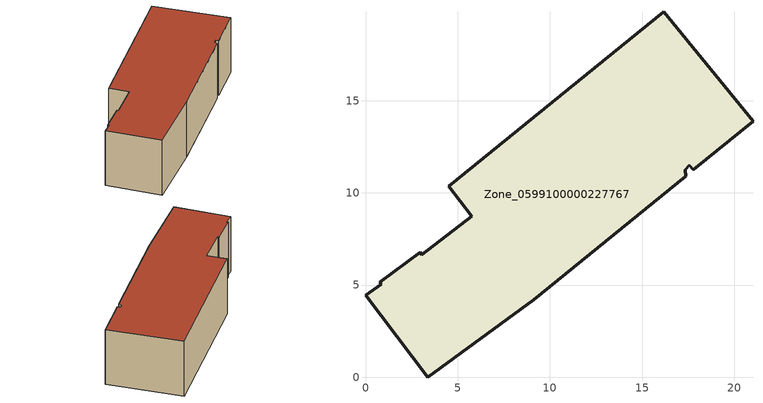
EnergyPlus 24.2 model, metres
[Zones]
Zone_0599100000227767
 floor ground (C_G): 0.78,5.16 2.96,6.78 3.05,6.66 5.77,8.74 4.52,10.35 16.18,19.83 21.02,13.88 17.79,11.25 17.56,11.49 17.35,11.25 17.37,10.91 9.12,4.2 3.37,0 0,4.46 0.86,5.05 z0
 wall outside (C_F): 3.37,0 9.12,4.2 17.37,10.91 17.35,11.25 17.56,11.49 17.79,11.25 21.02,13.88 16.18,19.83 4.52,10.35 5.77,8.74 3.05,6.66 2.96,6.78 0.78,5.16 0.86,5.05 0,4.46 3.37,0 z0:6.04
 roof outside (C_R): 2.96,6.78 0.78,5.16 0.86,5.05 0,4.46 3.37,0 9.12,4.2 17.37,10.91 17.35,11.25 17.56,11.49 17.79,11.25 21.02,13.88 16.18,19.83 4.52,10.35 5.77,8.74 3.05,6.66 z6.04
[BUILDING]
Pand.0599100000227767: North Axis=0; Terrain=City; Loads Convergence Tolerance Value=0.04; Temperature Convergence Tolerance Value=0.4; Solar Distribution=FullExterior; Maximum Number of Warmup Days=25; Minimum Number of Warmup Days=1
[Site:Location]
Rotterdam.The.Hague.AP_ZH_NLD Design_Conditions: Latitude=51.96; Longitude=4.45; Time Zone=1; Elevation=-4.5
[SITE:GROUNDTEMPERATURE:BUILDINGSURFACE]
18, 18, 18, 18, 18, 18, 18, 18, 18, 18, 18, 18
[MATERIAL] Thermal Absorptance=0.9; Solar Absorptance=0.7; Visible Absorptance=0.7
Name | Roughness | Thickness | Conductivity | Density | Specific Heat
G.D.1965 | MediumSmooth | 0.15 | 1 | 540 | 1210
F.D.1965 | Rough | 0.3 | 0.857143 | 1920 | 840
R.D.1965 | MediumRough | 0.2 | 0.08 | 1500 | 1000
[CONSTRUCTION]
C_G: G.D.1965
C_F: F.D.1965
C_R: R.D.1965
[ZONE]
Zone_0599100000227767: Type=1; Multiplier=1; Ceiling Height=Autocalculate; Volume=Autocalculate; Floor Area=autocalculate; Part of Total Floor Area=Yes
[ZONEINFILTRATION:DESIGNFLOWRATE]
Infil_Zone_0599100000227767: Zone or ZoneList or Space or SpaceList=Zone_0599100000227767; Schedule=AlwaysOn; Design Flow Rate Calculation Method=Flow/Area; Flow Rate per Floor Area=0.0042; Constant Term Coefficient=1; Temperature Term Coefficient=0; Velocity Term Coefficient=0; Velocity Squared Term Coefficient=0
[HVACTEMPLATE:ZONE:IDEALLOADSAIRSYSTEM]
Zone_0599100000227767: Maximum Heating Supply Air Temperature=50; Minimum Cooling Supply Air Temperature=13; Maximum Heating Supply Air Humidity Ratio=0.0156; Minimum Cooling Supply Air Humidity Ratio=0.0077; Heating Limit=NoLimit; Cooling Limit=NoLimit; Dehumidification Control Type=ConstantSensibleHeatRatio; Cooling Sensible Heat Ratio=0.7; Dehumidification Setpoint=60; Humidification Control Type=None; Humidification Setpoint=30; Outdoor Air Method=None; Outdoor Air Flow Rate per Person=0.00944; Outdoor Air Flow Rate per Zone Floor Area=0; Outdoor Air Flow Rate per Zone=0; Demand Controlled Ventilation Type=None; Outdoor Air Economizer Type=NoEconomizer; Heat Recovery Type=None; Sensible Heat Recovery Effectiveness=0.7; Latent Heat Recovery Effectiveness=0.65
[ZONECONTROL:THERMOSTAT]
ThermostatControl_Zone_0599100000227767: Zone or ZoneList=Zone_0599100000227767; Control Type Schedule=DualSetpointControlType; Control 1=Thermostat_Zone_0599100000227767; Temperature Difference Between Cutout And Setpoint=0
[THERMOSTATSETPOINT:DUALSETPOINT]
Thermostat_Zone_0599100000227767: Heating Setpoint Temperature Schedule=HeatingSetpoint_Zone_0599100000227767; Cooling Setpoint Temperature Schedule=CoolingSetpoint_Zone_0599100000227767
[SCHEDULE:COMPACT]
HeatingSetpoint_Zone_0599100000227767: Through: 12/31, For: AllDays, Until: 24:00, 21
CoolingSetpoint_Zone_0599100000227767: Through: 12/31, For: AllDays, Until: 24:00, 24
DualSetpointControlType: Through: 12/31, For: AllDays, Until: 24:00, 4
AlwaysOn: Through: 12/31, For: AllDays, Until: 24:00, 1
